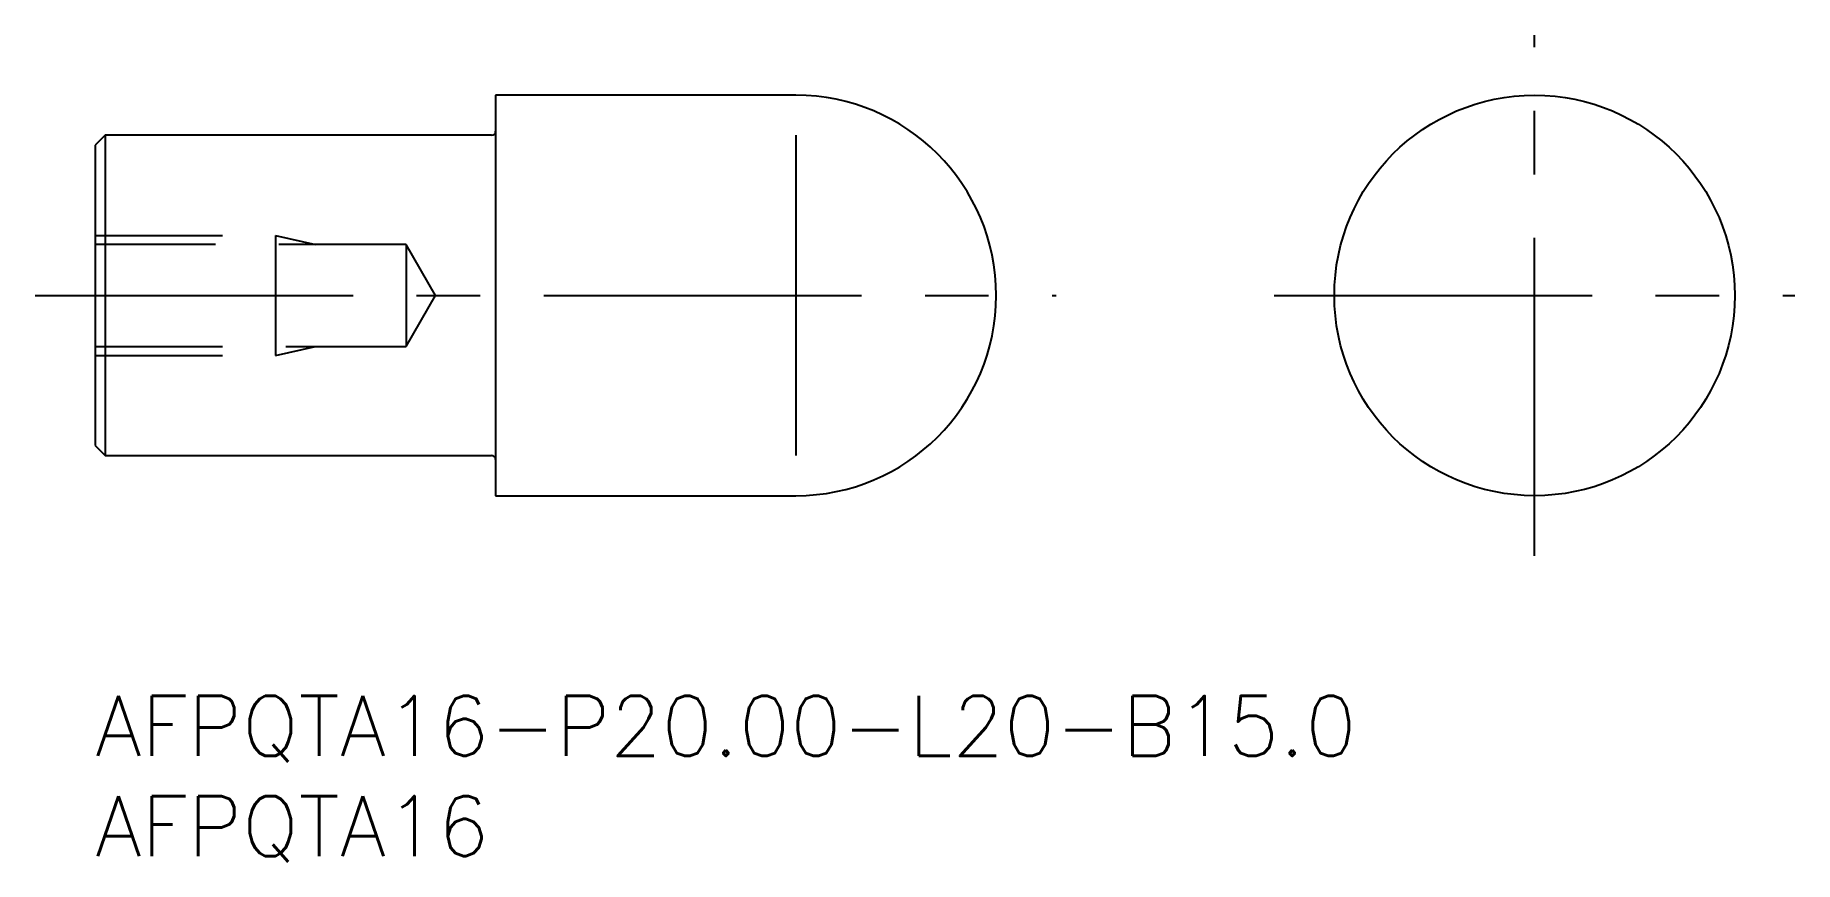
# Model space of a CAD drawing. Extents: x -3 to 84.9, y -8.3 to 33.
import ezdxf

# ---------------------------------------------------------------- set-up
doc = ezdxf.new("R2010")
doc.units = 0
doc.header["$LTSCALE"] = 0.5
doc.linetypes.add('CENTER', pattern=[50.8, 31.75, -6.35, 6.35, -6.35])
doc.linetypes.add('DASHED', pattern=[19.05, 12.7, -6.35])
for name, color, linetype in [('MSM_CENTER', 1, 'CENTER'), ('MSM_CONTINUOUS', 7, 'CONTINUOUS'), ('MSM_DASHED', 4, 'DASHED'), ('MSM_NARROW', 5, 'CONTINUOUS'), ('MSM_PART_NUMBER', 7, 'CONTINUOUS')]:
    doc.layers.add(name, color=color, linetype=linetype)
doc.styles.get("Standard").update_dxf_attribs({"font": 'txt.shx', "height": 3, "bigfont": 'bigfont.shx'})

# ---------------------------------------------------------------- blocks, each defined once
blk = doc.blocks.new('*U15')
at = {"layer": 'MSM_PART_NUMBER'}
blk.add_text('AFPQTA16-P20.00-L20-B15.0', height=3, dxfattribs=at).set_placement((0, -3))
blk = doc.blocks.new('*U16')
at = {"layer": 'MSM_PART_NUMBER'}
blk.add_text('AFPQTA16', height=3, dxfattribs=at).set_placement((0, -8))

msp = doc.modelspace()

# ---------------------------------------------------------------- linework, layer by layer
at = {"layer": 'MSM_CENTER'}
for p, q in [((71.892, 7), (71.892, 33)), ((-3, 20), (48, 20)), ((58.892, 20), (84.892, 20))]:
    msp.add_line(p, q, dxfattribs=at)
at = {"layer": 'MSM_CONTINUOUS'}
for p, q in [((35, 30), (20, 30)), ((20, 30), (20, 10)), ((0.5, 28), (0, 27.5)), ((0, 27.5), (0, 12.5)), ((19.8, 28), (0.5, 28)), ((0.5, 28), (0.5, 12)), ((0, 12.5), (0.5, 12)), ((0.5, 12), (19.8, 12)), ((20, 10), (35, 10))]:
    msp.add_line(p, q, dxfattribs=at)
msp.add_circle((71.892, 20), 10, dxfattribs=at)
for centre, radius, start, end in [((35, 20), 10, 270, 90), ((19.8, 28.2), 0.2, 270, 0), ((19.8, 11.8), 0.2, 0, 90)]:
    msp.add_arc(centre, radius, start, end, dxfattribs=at)
at = {"layer": 'MSM_DASHED'}
for p, q in [((0, 23), (9, 23)), ((9, 23), (9, 17)), ((9, 23), (11, 22.55)), ((15.528, 22.55), (0, 22.55)), ((17, 20), (15.528, 22.55)), ((15.528, 22.55), (15.528, 17.45)), ((15.528, 17.45), (17, 20)), ((0, 17.45), (15.528, 17.45)), ((0, 17), (9, 17)), ((9, 17), (11, 17.45))]:
    msp.add_line(p, q, dxfattribs=at)
at = {"layer": 'MSM_NARROW'}
msp.add_line((35, 28), (35, 12), dxfattribs=at)

# ---------------------------------------------------------------- block references
at = {"layer": 'MSM_CONTINUOUS'}
for name in ['*U15', '*U16']:
    msp.add_blockref(name, (0, 0), dxfattribs=at)

doc.saveas('drawing.dxf')
